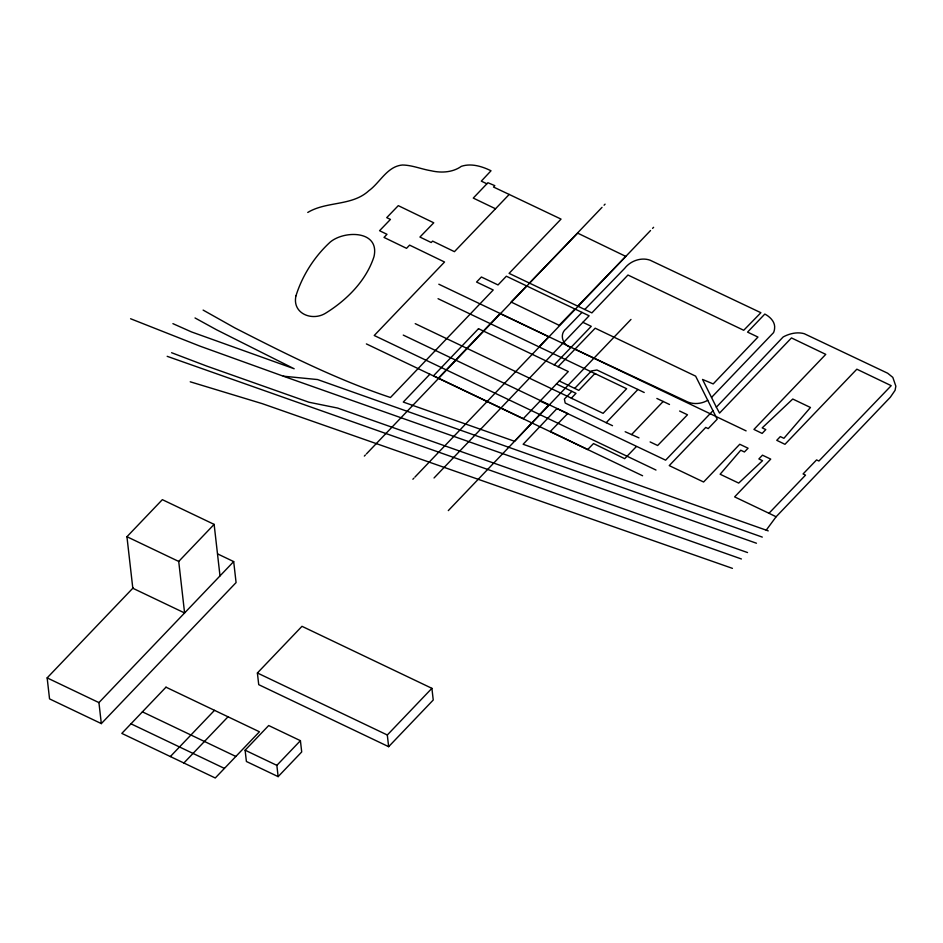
<?xml version="1.0" encoding="UTF-8"?>
<svg xmlns="http://www.w3.org/2000/svg" width="943" height="943" viewBox="0 0 943 943"><rect width="100%" height="100%" fill="white"/><g stroke="black" fill="none" stroke-linecap="round" stroke-linejoin="round"><path stroke-width="1.41" d="M713.144 410.547L665.628 460.172L556.995 408.543L523.141 444.271L766.223 530.155L776.113 516.764L890.345 397.215L895.072 390.343L895.85 386.182L892.821 377.389L887.681 373.228L804.226 333.692C797.177 331.712 789.503 333.551 783.185 336.946L716.362 407.187L719.544 413.081L791.46 337.924L825.762 354.368L753.94 429.419L762.144 433.415L765.799 429.584L762.203 427.874L792.757 399.03L810.461 407.482L783.916 438.306L780.321 436.597L776.761 440.322L784.965 444.306L856.845 369.196L891.206 385.675L818.913 461.021L816.579 459.913L803.071 473.952L805.534 475.131L768.981 513.275L734.632 496.89L770.726 459.111L762.474 455.174L758.867 458.946L762.533 460.691L738.699 483.087L720.134 474.235L740.75 450.224L744.404 451.968L748.082 448.231L739.76 444.259L703.596 482.003L669.247 465.606L705.741 427.427L708.205 428.605L717.21 419.175L695.628 376.139L595.186 328.199L558.02 366.792M509.196 194.447L493.507 187.032L494.827 185.653L487.92 182.73L473.268 198.077L495.511 208.768L509.196 194.447L561.038 219.106L509.09 273.376L591.886 312.887L627.967 275.026L743.721 330.274L760.883 312.711L650.081 260.197C641.146 257.015 630.348 260.94 624.679 268.342L584.766 309.493M214.132 524.379L178.722 561.439L184.592 612.962L132.81 588.243L126.94 536.72L162.349 499.66L214.132 524.379L220.002 575.902M217.75 553.977L233.687 561.58L236.08 582.585L101.325 723.599L49.543 698.893L47.15 677.887L133.269 587.76M101.325 723.599L98.932 702.606L233.687 561.58M429.878 374.218L403.274 402.06L514.56 441.289L548.649 405.007L540.044 401.117M438.259 378.226L500.073 313.536L548.732 336.757L539.042 346.894M364.352 456.07L365.365 455.009M366.391 453.948L602.023 207.354M604.062 205.22L605.076 204.159M412.881 479.233L413.894 478.172M414.908 477.099L650.54 230.516M652.58 228.371L653.605 227.31M434.039 477.971L589.116 315.799L506.356 276.228L498.034 284.939L481.39 277.006L476.569 282.051L493.213 289.984L390.473 397.498C336.415 379.487 285.352 353.696 234.713 327.834L203.122 310.094M170.353 756.545L214.497 710.338M257.392 672.984L301.984 626.317L431.906 688.331L433.238 700.012L388.646 746.679L258.724 684.665L257.392 672.984L387.314 734.998L388.646 746.679M183.873 763.005L228.017 716.798M448.302 510.611L630.973 319.441M245.109 750.204L268.684 725.532L300.416 740.679L301.701 751.96L278.138 776.631L246.394 761.484L245.109 750.204L276.853 765.351L278.138 776.631M276.853 765.351L300.416 740.679M559.282 380.984L578.802 390.378L594.88 373.546L626.635 388.705L603.107 413.329L571.352 398.17L575.984 393.337L571.859 391.357L564.385 399.078L565.175 403.015L606.196 422.676L637.904 389.483L644.222 392.5M625.162 431.729L631.562 434.558L663.177 401.47M387.314 734.998L431.906 688.331M495.511 208.768L454.432 251.663L432.625 241.113L431.199 242.504L419.93 237.058L433.756 222.796L398.288 205.645L386.724 217.644L390.449 219.424L379.569 230.705L386.984 234.312L384.013 237.424L406.539 248.327L409.616 245.121L444.542 262.013L374.23 335.496L655.998 470.05M554.154 364.953L591.261 326.325L582.88 322.317M574.676 388.41L591.45 370.953L596.919 369.998L637.904 389.483M636.266 446.676L624.702 458.675L593.501 443.564L587.689 449.54L550.299 431.47L567.686 413.576L403.262 335.095M711.564 397.392L773.543 332.631A23.445 16.927 -6.5 0 0 774.58 328.6C775.5 322.093 770.136 316.813 764.82 314.066L747.575 332.113L757.96 337.075L713.191 383.919L702.547 379.44L716.362 407.187M526.665 285.918L511.082 302.008L559.164 325.323L574.935 309.033M529.388 283.065L577.67 233.133L625.798 256.402L577.717 306.121M581.996 312.392L566.177 328.742C558.893 334.176 562.712 345.562 571.081 347.342M707.757 400.256C701.062 404.264 692.162 404.771 685.313 400.822L574.935 349.193M307.748 212.458C326.679 201.036 351.975 206.269 368.807 190.757C380.088 182.612 387.172 166.322 402.425 165.013C412.232 165.119 421.497 169.21 431.128 170.766C441.147 173.111 452.723 172.522 461.339 166.333C471.217 163.033 482.003 166.345 491.02 170.777L481.307 181.139L486.836 183.767M130.594 318.746L199.975 346.14L283.301 376.186L317.579 379.558L762.298 537.109M190.227 381.797L262.354 403.687L732.428 568.358M283.301 376.186L756.451 543.227M741.398 558.975L167.182 356.324M747.54 552.551L337.641 408.06L308.986 402.248L206.847 366.132L171.591 352.717M766.223 530.155L768.239 530.885M172.911 323.649L191.464 331.912L294.169 368.76L216.501 329.755L195.024 317.956M631.562 434.558L638.965 437.87M438.825 284.22L746.113 430.88M656.858 398.453L669.506 404.488M679.632 411.03L687.482 414.779L657.636 445.509L650.116 441.925M438.047 298.695L595.717 373.947M415.226 323.661L572.189 398.571M606.196 422.676L612.514 425.694M366.379 343.912L642.596 475.755M126.94 536.72L178.722 561.439M142.405 711.847L235.856 756.451M47.15 677.887L98.932 702.606M130.983 723.811L224.434 768.404M556.464 383.942L571.859 391.357M768.981 513.275L776.113 516.764M295.984 295.772C291.894 313.335 311.779 321.492 325.276 313.394C346.505 300.346 366.179 280.837 373.994 256.626C379.982 230.398 344.549 230.104 330.25 242.056C314.514 256.449 302.338 275.462 295.984 295.772M478.514 328.694L433.497 375.797L523.282 418.657L568.299 371.554L478.514 328.694M165.98 687.188L121.824 733.395L215.275 777.987L259.431 731.78L165.98 687.188"/></g></svg>
